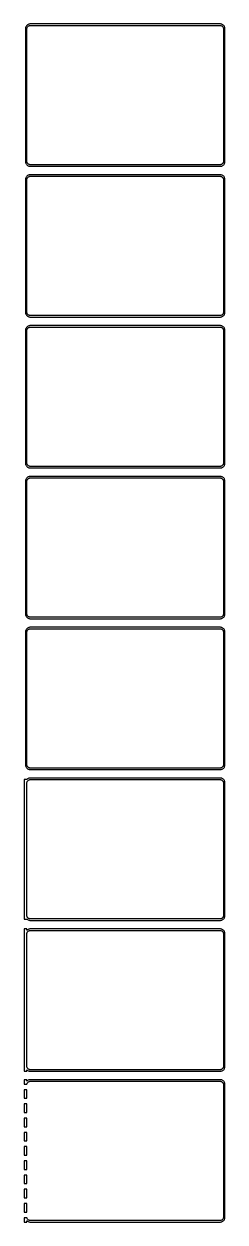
# Model space of a CAD drawing. Header units: metres. Extents: x -106 to 105, y 2310 to 4686.
# Drawn here: x -106 to 105, y 3423 to 4686 of the extents above; entities that cross this region are included whole.
import ezdxf

# ---------------------------------------------------------------- set-up
doc = ezdxf.new("R2010")
doc.units = ezdxf.units.M

msp = doc.modelspace()

# ---------------------------------------------------------------- linework, layer by layer
for p, q in [((-101.545, 4685.76), (-102.129, 4685.52)), ((-100.937, 4685.91), (-101.545, 4685.76)), ((-100.314, 4685.99), (-100.937, 4685.91)), ((100.314, 4685.99), (-100.314, 4685.99)), ((100.937, 4685.91), (100.314, 4685.99)), ((101.545, 4685.76), (100.937, 4685.91)), ((102.129, 4685.52), (101.545, 4685.76)), ((-104.961, 4681.63), (-105, 4681)), ((-105, 4681), (-105, 4541)), ((-104.843, 4682.24), (-104.961, 4681.63)), ((-104.649, 4682.84), (-104.843, 4682.24)), ((-104.382, 4683.41), (-104.649, 4682.84)), ((-104.045, 4683.94), (-104.382, 4683.41)), ((-103.645, 4684.42), (-104.045, 4683.94)), ((-103.187, 4684.85), (-103.645, 4684.42)), ((-103.5, 4680.5), (-103.468, 4681)), ((-103.5, 4541.5), (-103.5, 4680.5)), ((-103.468, 4681), (-103.374, 4681.49)), ((-103.374, 4681.49), (-103.219, 4681.97)), ((-103.219, 4681.97), (-103.005, 4682.43)), ((-102.679, 4685.22), (-103.187, 4684.85)), ((-103.005, 4682.43), (-102.736, 4682.85)), ((-102.736, 4682.85), (-102.416, 4683.24)), ((-102.129, 4685.52), (-102.679, 4685.22)), ((-102.416, 4683.24), (-102.05, 4683.58)), ((-102.05, 4683.58), (-101.643, 4683.88)), ((-101.643, 4683.88), (-101.203, 4684.12)), ((-101.203, 4684.12), (-100.736, 4684.3)), ((-100.736, 4684.3), (-100.25, 4684.43)), ((-100.25, 4684.43), (-99.7512, 4684.49)), ((-99.7512, 4684.49), (99.7512, 4684.49)), ((99.7512, 4684.49), (100.25, 4684.43)), ((100.25, 4684.43), (100.736, 4684.3)), ((100.736, 4684.3), (101.203, 4684.12)), ((101.203, 4684.12), (101.643, 4683.88)), ((101.643, 4683.88), (102.05, 4683.58)), ((102.05, 4683.58), (102.416, 4683.24)), ((102.679, 4685.22), (102.129, 4685.52)), ((102.416, 4683.24), (102.736, 4682.85)), ((103.187, 4684.85), (102.679, 4685.22)), ((102.736, 4682.85), (103.005, 4682.43)), ((103.005, 4682.43), (103.219, 4681.97)), ((103.645, 4684.42), (103.187, 4684.85)), ((103.219, 4681.97), (103.374, 4681.49)), ((103.374, 4681.49), (103.468, 4681)), ((103.468, 4681), (103.5, 4680.5)), ((103.5, 4680.5), (103.5, 4541.5)), ((104.045, 4683.94), (103.645, 4684.42)), ((104.382, 4683.41), (104.045, 4683.94)), ((104.649, 4682.84), (104.382, 4683.41)), ((104.843, 4682.24), (104.649, 4682.84)), ((104.961, 4681.63), (104.843, 4682.24)), ((105, 4681), (104.961, 4681.63)), ((105, 4541), (105, 4681)), ((-105, 4541), (-104.961, 4540.37)), ((-104.961, 4540.37), (-104.843, 4539.76)), ((-104.843, 4539.76), (-104.649, 4539.16)), ((-104.649, 4539.16), (-104.382, 4538.59)), ((-104.382, 4538.59), (-104.045, 4538.06)), ((-104.045, 4538.06), (-103.645, 4537.58)), ((-103.645, 4537.58), (-103.187, 4537.15)), ((-103.468, 4541), (-103.5, 4541.5)), ((-103.374, 4540.51), (-103.468, 4541)), ((-103.219, 4540.03), (-103.374, 4540.51)), ((-103.005, 4539.57), (-103.219, 4540.03)), ((-103.187, 4537.15), (-102.679, 4536.78)), ((-102.736, 4539.15), (-103.005, 4539.57)), ((-102.416, 4538.76), (-102.736, 4539.15)), ((-102.679, 4536.78), (-102.129, 4536.48)), ((-102.05, 4538.42), (-102.416, 4538.76)), ((-102.129, 4536.48), (-101.545, 4536.24)), ((-101.643, 4538.12), (-102.05, 4538.42)), ((-101.203, 4537.88), (-101.643, 4538.12)), ((-101.545, 4536.24), (-100.937, 4536.09)), ((-100.736, 4537.7), (-101.203, 4537.88)), ((-100.937, 4536.09), (-100.314, 4536.01)), ((-100.25, 4537.57), (-100.736, 4537.7)), ((-100.314, 4536.01), (100.314, 4536.01)), ((-99.7512, 4537.51), (-100.25, 4537.57)), ((99.7512, 4537.51), (-99.7512, 4537.51)), ((100.25, 4537.57), (99.7512, 4537.51)), ((100.736, 4537.7), (100.25, 4537.57)), ((100.314, 4536.01), (100.937, 4536.09)), ((101.203, 4537.88), (100.736, 4537.7)), ((100.937, 4536.09), (101.545, 4536.24)), ((101.643, 4538.12), (101.203, 4537.88)), ((101.545, 4536.24), (102.129, 4536.48)), ((102.05, 4538.42), (101.643, 4538.12)), ((102.416, 4538.76), (102.05, 4538.42)), ((102.129, 4536.48), (102.679, 4536.78)), ((102.736, 4539.15), (102.416, 4538.76)), ((102.679, 4536.78), (103.187, 4537.15)), ((103.005, 4539.57), (102.736, 4539.15)), ((103.219, 4540.03), (103.005, 4539.57)), ((103.187, 4537.15), (103.645, 4537.58)), ((103.374, 4540.51), (103.219, 4540.03)), ((103.468, 4541), (103.374, 4540.51)), ((103.5, 4541.5), (103.468, 4541)), ((103.645, 4537.58), (104.045, 4538.06)), ((104.045, 4538.06), (104.382, 4538.59)), ((104.382, 4538.59), (104.649, 4539.16)), ((104.649, 4539.16), (104.843, 4539.76)), ((104.843, 4539.76), (104.961, 4540.37)), ((104.961, 4540.37), (105, 4541)), ((-104.961, 4522.63), (-105, 4522)), ((-105, 4522), (-105, 4382)), ((-104.843, 4523.24), (-104.961, 4522.63)), ((-104.649, 4523.84), (-104.843, 4523.24)), ((-104.382, 4524.41), (-104.649, 4523.84)), ((-104.045, 4524.94), (-104.382, 4524.41)), ((-103.645, 4525.42), (-104.045, 4524.94)), ((-103.187, 4525.85), (-103.645, 4525.42)), ((-103.5, 4521.5), (-103.468, 4522)), ((-103.5, 4382.5), (-103.5, 4521.5)), ((-103.468, 4522), (-103.374, 4522.49)), ((-103.374, 4522.49), (-103.219, 4522.97)), ((-103.219, 4522.97), (-103.005, 4523.43)), ((-102.679, 4526.22), (-103.187, 4525.85)), ((-103.005, 4523.43), (-102.736, 4523.85)), ((-102.736, 4523.85), (-102.416, 4524.24)), ((-102.129, 4526.52), (-102.679, 4526.22)), ((-102.416, 4524.24), (-102.05, 4524.58)), ((-101.545, 4526.76), (-102.129, 4526.52)), ((-102.05, 4524.58), (-101.643, 4524.88)), ((-101.643, 4524.88), (-101.203, 4525.12)), ((-100.937, 4526.91), (-101.545, 4526.76)), ((-101.203, 4525.12), (-100.736, 4525.3)), ((-100.314, 4526.99), (-100.937, 4526.91)), ((-100.736, 4525.3), (-100.25, 4525.43)), ((100.314, 4526.99), (-100.314, 4526.99)), ((-100.25, 4525.43), (-99.7512, 4525.49)), ((-99.7512, 4525.49), (99.7512, 4525.49)), ((99.7512, 4525.49), (100.25, 4525.43)), ((100.25, 4525.43), (100.736, 4525.3)), ((100.937, 4526.91), (100.314, 4526.99)), ((100.736, 4525.3), (101.203, 4525.12)), ((101.545, 4526.76), (100.937, 4526.91)), ((101.203, 4525.12), (101.643, 4524.88)), ((102.129, 4526.52), (101.545, 4526.76)), ((101.643, 4524.88), (102.05, 4524.58)), ((102.05, 4524.58), (102.416, 4524.24)), ((102.679, 4526.22), (102.129, 4526.52)), ((102.416, 4524.24), (102.736, 4523.85)), ((103.187, 4525.85), (102.679, 4526.22)), ((102.736, 4523.85), (103.005, 4523.43)), ((103.005, 4523.43), (103.219, 4522.97)), ((103.645, 4525.42), (103.187, 4525.85)), ((103.219, 4522.97), (103.374, 4522.49)), ((103.374, 4522.49), (103.468, 4522)), ((103.468, 4522), (103.5, 4521.5)), ((103.5, 4521.5), (103.5, 4382.5)), ((104.045, 4524.94), (103.645, 4525.42)), ((104.382, 4524.41), (104.045, 4524.94)), ((104.649, 4523.84), (104.382, 4524.41)), ((104.843, 4523.24), (104.649, 4523.84)), ((104.961, 4522.63), (104.843, 4523.24)), ((105, 4522), (104.961, 4522.63)), ((105, 4382), (105, 4522)), ((-105, 4382), (-104.961, 4381.37)), ((-104.961, 4381.37), (-104.843, 4380.76)), ((-104.843, 4380.76), (-104.649, 4380.16)), ((-104.649, 4380.16), (-104.382, 4379.59)), ((-104.382, 4379.59), (-104.045, 4379.06)), ((-104.045, 4379.06), (-103.645, 4378.58)), ((-103.645, 4378.58), (-103.187, 4378.15)), ((-103.468, 4382), (-103.5, 4382.5)), ((-103.374, 4381.51), (-103.468, 4382)), ((-103.219, 4381.03), (-103.374, 4381.51)), ((-103.005, 4380.57), (-103.219, 4381.03)), ((-103.187, 4378.15), (-102.679, 4377.78)), ((-102.736, 4380.15), (-103.005, 4380.57)), ((-102.416, 4379.76), (-102.736, 4380.15)), ((-102.679, 4377.78), (-102.129, 4377.48)), ((-102.05, 4379.42), (-102.416, 4379.76)), ((-102.129, 4377.48), (-101.545, 4377.24)), ((-101.643, 4379.12), (-102.05, 4379.42)), ((-101.203, 4378.88), (-101.643, 4379.12)), ((-101.545, 4377.24), (-100.937, 4377.09)), ((-100.736, 4378.7), (-101.203, 4378.88)), ((-100.937, 4377.09), (-100.314, 4377.01)), ((-100.25, 4378.57), (-100.736, 4378.7)), ((-100.314, 4377.01), (100.314, 4377.01)), ((-99.7512, 4378.51), (-100.25, 4378.57)), ((99.7512, 4378.51), (-99.7512, 4378.51)), ((100.25, 4378.57), (99.7512, 4378.51)), ((100.736, 4378.7), (100.25, 4378.57)), ((100.314, 4377.01), (100.937, 4377.09)), ((101.203, 4378.88), (100.736, 4378.7)), ((100.937, 4377.09), (101.545, 4377.24)), ((101.643, 4379.12), (101.203, 4378.88)), ((101.545, 4377.24), (102.129, 4377.48)), ((102.05, 4379.42), (101.643, 4379.12)), ((102.416, 4379.76), (102.05, 4379.42)), ((102.129, 4377.48), (102.679, 4377.78)), ((102.736, 4380.15), (102.416, 4379.76)), ((102.679, 4377.78), (103.187, 4378.15)), ((103.005, 4380.57), (102.736, 4380.15)), ((103.219, 4381.03), (103.005, 4380.57)), ((103.187, 4378.15), (103.645, 4378.58)), ((103.374, 4381.51), (103.219, 4381.03)), ((103.468, 4382), (103.374, 4381.51)), ((103.5, 4382.5), (103.468, 4382)), ((103.645, 4378.58), (104.045, 4379.06)), ((104.045, 4379.06), (104.382, 4379.59)), ((104.382, 4379.59), (104.649, 4380.16)), ((104.649, 4380.16), (104.843, 4380.76)), ((104.843, 4380.76), (104.961, 4381.37)), ((104.961, 4381.37), (105, 4382)), ((-104.961, 4363.63), (-105, 4363)), ((-105, 4363), (-105, 4223)), ((-104.843, 4364.24), (-104.961, 4363.63)), ((-104.649, 4364.84), (-104.843, 4364.24)), ((-104.382, 4365.41), (-104.649, 4364.84)), ((-104.045, 4365.94), (-104.382, 4365.41)), ((-103.645, 4366.42), (-104.045, 4365.94)), ((-103.187, 4366.85), (-103.645, 4366.42)), ((-103.5, 4362.5), (-103.468, 4363)), ((-103.5, 4223.5), (-103.5, 4362.5)), ((-103.468, 4363), (-103.374, 4363.49)), ((-103.374, 4363.49), (-103.219, 4363.97)), ((-103.219, 4363.97), (-103.005, 4364.43)), ((-102.679, 4367.22), (-103.187, 4366.85)), ((-103.005, 4364.43), (-102.736, 4364.85)), ((-102.736, 4364.85), (-102.416, 4365.24)), ((-102.129, 4367.52), (-102.679, 4367.22)), ((-102.416, 4365.24), (-102.05, 4365.58)), ((-101.545, 4367.76), (-102.129, 4367.52)), ((-102.05, 4365.58), (-101.643, 4365.88)), ((-101.643, 4365.88), (-101.203, 4366.12)), ((-100.937, 4367.91), (-101.545, 4367.76)), ((-101.203, 4366.12), (-100.736, 4366.3)), ((-100.314, 4367.99), (-100.937, 4367.91)), ((-100.736, 4366.3), (-100.25, 4366.43)), ((100.314, 4367.99), (-100.314, 4367.99)), ((-100.25, 4366.43), (-99.7512, 4366.49)), ((-99.7512, 4366.49), (99.7512, 4366.49)), ((99.7512, 4366.49), (100.25, 4366.43)), ((100.25, 4366.43), (100.736, 4366.3)), ((100.937, 4367.91), (100.314, 4367.99)), ((100.736, 4366.3), (101.203, 4366.12)), ((101.545, 4367.76), (100.937, 4367.91)), ((101.203, 4366.12), (101.643, 4365.88)), ((102.129, 4367.52), (101.545, 4367.76)), ((101.643, 4365.88), (102.05, 4365.58)), ((102.05, 4365.58), (102.416, 4365.24)), ((102.679, 4367.22), (102.129, 4367.52)), ((102.416, 4365.24), (102.736, 4364.85)), ((103.187, 4366.85), (102.679, 4367.22)), ((102.736, 4364.85), (103.005, 4364.43)), ((103.005, 4364.43), (103.219, 4363.97)), ((103.645, 4366.42), (103.187, 4366.85)), ((103.219, 4363.97), (103.374, 4363.49)), ((103.374, 4363.49), (103.468, 4363)), ((103.468, 4363), (103.5, 4362.5)), ((103.5, 4362.5), (103.5, 4223.5)), ((104.045, 4365.94), (103.645, 4366.42)), ((104.382, 4365.41), (104.045, 4365.94)), ((104.649, 4364.84), (104.382, 4365.41)), ((104.843, 4364.24), (104.649, 4364.84)), ((104.961, 4363.63), (104.843, 4364.24)), ((105, 4363), (104.961, 4363.63)), ((105, 4223), (105, 4363)), ((-105, 4223), (-104.961, 4222.37)), ((-104.961, 4222.37), (-104.843, 4221.76)), ((-104.843, 4221.76), (-104.649, 4221.16)), ((-104.649, 4221.16), (-104.382, 4220.59)), ((-104.382, 4220.59), (-104.045, 4220.06)), ((-104.045, 4220.06), (-103.645, 4219.58)), ((-103.645, 4219.58), (-103.187, 4219.15)), ((-103.468, 4223), (-103.5, 4223.5)), ((-103.374, 4222.51), (-103.468, 4223)), ((-103.219, 4222.03), (-103.374, 4222.51)), ((-103.005, 4221.57), (-103.219, 4222.03)), ((-103.187, 4219.15), (-102.679, 4218.78)), ((-102.736, 4221.15), (-103.005, 4221.57)), ((-102.416, 4220.76), (-102.736, 4221.15)), ((-102.679, 4218.78), (-102.129, 4218.48)), ((-102.05, 4220.42), (-102.416, 4220.76)), ((-102.129, 4218.48), (-101.545, 4218.24)), ((-101.643, 4220.12), (-102.05, 4220.42)), ((-101.203, 4219.88), (-101.643, 4220.12)), ((-100.736, 4219.7), (-101.203, 4219.88)), ((-100.25, 4219.57), (-100.736, 4219.7)), ((-99.7512, 4219.51), (-100.25, 4219.57)), ((99.7512, 4219.51), (-99.7512, 4219.51)), ((100.25, 4219.57), (99.7512, 4219.51)), ((100.736, 4219.7), (100.25, 4219.57)), ((101.203, 4219.88), (100.736, 4219.7)), ((101.643, 4220.12), (101.203, 4219.88)), ((101.545, 4218.24), (102.129, 4218.48)), ((102.05, 4220.42), (101.643, 4220.12)), ((102.416, 4220.76), (102.05, 4220.42)), ((102.129, 4218.48), (102.679, 4218.78)), ((102.736, 4221.15), (102.416, 4220.76)), ((102.679, 4218.78), (103.187, 4219.15)), ((103.005, 4221.57), (102.736, 4221.15)), ((103.219, 4222.03), (103.005, 4221.57)), ((103.187, 4219.15), (103.645, 4219.58)), ((103.374, 4222.51), (103.219, 4222.03)), ((103.468, 4223), (103.374, 4222.51)), ((103.5, 4223.5), (103.468, 4223)), ((103.645, 4219.58), (104.045, 4220.06)), ((104.045, 4220.06), (104.382, 4220.59)), ((104.382, 4220.59), (104.649, 4221.16)), ((104.649, 4221.16), (104.843, 4221.76)), ((104.843, 4221.76), (104.961, 4222.37)), ((104.961, 4222.37), (105, 4223)), ((-104.649, 4205.84), (-104.843, 4205.24)), ((-104.382, 4206.41), (-104.649, 4205.84)), ((-104.045, 4206.94), (-104.382, 4206.41)), ((-103.645, 4207.42), (-104.045, 4206.94)), ((-103.187, 4207.85), (-103.645, 4207.42)), ((-102.679, 4208.22), (-103.187, 4207.85)), ((-103.005, 4205.43), (-102.736, 4205.85)), ((-102.736, 4205.85), (-102.416, 4206.24)), ((-102.129, 4208.52), (-102.679, 4208.22)), ((-102.416, 4206.24), (-102.05, 4206.58)), ((-101.545, 4208.76), (-102.129, 4208.52)), ((-102.05, 4206.58), (-101.643, 4206.88)), ((-101.643, 4206.88), (-101.203, 4207.12)), ((-101.545, 4218.24), (-100.937, 4218.09)), ((-100.937, 4208.91), (-101.545, 4208.76)), ((-101.203, 4207.12), (-100.736, 4207.3)), ((-100.937, 4218.09), (-100.314, 4218.01)), ((-100.314, 4208.99), (-100.937, 4208.91)), ((-100.736, 4207.3), (-100.25, 4207.43)), ((-100.314, 4218.01), (100.314, 4218.01)), ((100.314, 4208.99), (-100.314, 4208.99)), ((-100.25, 4207.43), (-99.7512, 4207.49)), ((-99.7512, 4207.49), (99.7512, 4207.49)), ((99.7512, 4207.49), (100.25, 4207.43)), ((100.25, 4207.43), (100.736, 4207.3)), ((100.314, 4218.01), (100.937, 4218.09)), ((100.937, 4208.91), (100.314, 4208.99)), ((100.736, 4207.3), (101.203, 4207.12)), ((100.937, 4218.09), (101.545, 4218.24)), ((101.545, 4208.76), (100.937, 4208.91)), ((101.203, 4207.12), (101.643, 4206.88)), ((102.129, 4208.52), (101.545, 4208.76)), ((101.643, 4206.88), (102.05, 4206.58)), ((102.05, 4206.58), (102.416, 4206.24)), ((102.679, 4208.22), (102.129, 4208.52)), ((102.416, 4206.24), (102.736, 4205.85)), ((103.187, 4207.85), (102.679, 4208.22)), ((102.736, 4205.85), (103.005, 4205.43)), ((103.645, 4207.42), (103.187, 4207.85)), ((104.045, 4206.94), (103.645, 4207.42)), ((104.382, 4206.41), (104.045, 4206.94)), ((104.649, 4205.84), (104.382, 4206.41)), ((104.843, 4205.24), (104.649, 4205.84)), ((-104.961, 4204.63), (-105, 4204)), ((-105, 4204), (-105, 4064)), ((-104.843, 4205.24), (-104.961, 4204.63)), ((-103.5, 4203.5), (-103.468, 4204)), ((-103.5, 4064.5), (-103.5, 4203.5)), ((-103.468, 4204), (-103.374, 4204.49)), ((-103.374, 4204.49), (-103.219, 4204.97)), ((-103.219, 4204.97), (-103.005, 4205.43)), ((103.005, 4205.43), (103.219, 4204.97)), ((103.219, 4204.97), (103.374, 4204.49)), ((103.374, 4204.49), (103.468, 4204)), ((103.468, 4204), (103.5, 4203.5)), ((103.5, 4203.5), (103.5, 4064.5)), ((104.961, 4204.63), (104.843, 4205.24)), ((105, 4204), (104.961, 4204.63)), ((105, 4064), (105, 4204)), ((-105, 4064), (-104.961, 4063.37)), ((-104.961, 4063.37), (-104.843, 4062.76)), ((-104.843, 4062.76), (-104.649, 4062.16)), ((-104.649, 4062.16), (-104.382, 4061.59)), ((-104.382, 4061.59), (-104.045, 4061.06)), ((-104.045, 4061.06), (-103.645, 4060.58)), ((-103.645, 4060.58), (-103.187, 4060.15)), ((-103.468, 4064), (-103.5, 4064.5)), ((-103.374, 4063.51), (-103.468, 4064)), ((-103.219, 4063.03), (-103.374, 4063.51)), ((-103.005, 4062.57), (-103.219, 4063.03)), ((-103.187, 4060.15), (-102.679, 4059.78)), ((-102.736, 4062.15), (-103.005, 4062.57)), ((-102.416, 4061.76), (-102.736, 4062.15)), ((-102.679, 4059.78), (-102.129, 4059.48)), ((-102.05, 4061.42), (-102.416, 4061.76)), ((-102.129, 4059.48), (-101.545, 4059.24)), ((-101.643, 4061.12), (-102.05, 4061.42)), ((-101.203, 4060.88), (-101.643, 4061.12)), ((-101.545, 4059.24), (-100.937, 4059.09)), ((-100.736, 4060.7), (-101.203, 4060.88)), ((-100.937, 4059.09), (-100.314, 4059.01)), ((-100.25, 4060.57), (-100.736, 4060.7)), ((-100.314, 4059.01), (100.314, 4059.01)), ((-99.7512, 4060.51), (-100.25, 4060.57)), ((99.7512, 4060.51), (-99.7512, 4060.51)), ((100.25, 4060.57), (99.7512, 4060.51)), ((100.736, 4060.7), (100.25, 4060.57)), ((100.314, 4059.01), (100.937, 4059.09)), ((101.203, 4060.88), (100.736, 4060.7)), ((100.937, 4059.09), (101.545, 4059.24)), ((101.643, 4061.12), (101.203, 4060.88)), ((101.545, 4059.24), (102.129, 4059.48)), ((102.05, 4061.42), (101.643, 4061.12)), ((102.416, 4061.76), (102.05, 4061.42)), ((102.129, 4059.48), (102.679, 4059.78)), ((102.736, 4062.15), (102.416, 4061.76)), ((102.679, 4059.78), (103.187, 4060.15)), ((103.005, 4062.57), (102.736, 4062.15)), ((103.219, 4063.03), (103.005, 4062.57)), ((103.187, 4060.15), (103.645, 4060.58)), ((103.374, 4063.51), (103.219, 4063.03)), ((103.468, 4064), (103.374, 4063.51)), ((103.5, 4064.5), (103.468, 4064)), ((103.645, 4060.58), (104.045, 4061.06)), ((104.045, 4061.06), (104.382, 4061.59)), ((104.382, 4061.59), (104.649, 4062.16)), ((104.649, 4062.16), (104.843, 4062.76)), ((104.843, 4062.76), (104.961, 4063.37)), ((104.961, 4063.37), (105, 4064)), ((-104.961, 4045.63), (-105, 4045)), ((-105, 4045), (-105, 3905)), ((-104.843, 4046.24), (-104.961, 4045.63)), ((-104.649, 4046.84), (-104.843, 4046.24)), ((-104.382, 4047.41), (-104.649, 4046.84)), ((-104.045, 4047.94), (-104.382, 4047.41)), ((-103.645, 4048.42), (-104.045, 4047.94)), ((-103.187, 4048.85), (-103.645, 4048.42)), ((-103.5, 4044.5), (-103.468, 4045)), ((-103.5, 3905.5), (-103.5, 4044.5)), ((-103.468, 4045), (-103.374, 4045.49)), ((-103.374, 4045.49), (-103.219, 4045.97)), ((-103.219, 4045.97), (-103.005, 4046.43)), ((-102.679, 4049.22), (-103.187, 4048.85)), ((-103.005, 4046.43), (-102.736, 4046.85)), ((-102.736, 4046.85), (-102.416, 4047.24)), ((-102.129, 4049.52), (-102.679, 4049.22)), ((-102.416, 4047.24), (-102.05, 4047.58)), ((-101.545, 4049.76), (-102.129, 4049.52)), ((-102.05, 4047.58), (-101.643, 4047.88)), ((-101.643, 4047.88), (-101.203, 4048.12)), ((-100.937, 4049.91), (-101.545, 4049.76)), ((-101.203, 4048.12), (-100.736, 4048.3)), ((-100.314, 4049.99), (-100.937, 4049.91)), ((-100.736, 4048.3), (-100.25, 4048.43)), ((100.314, 4049.99), (-100.314, 4049.99)), ((-100.25, 4048.43), (-99.7512, 4048.49)), ((-99.7512, 4048.49), (99.7512, 4048.49)), ((99.7512, 4048.49), (100.25, 4048.43)), ((100.25, 4048.43), (100.736, 4048.3)), ((100.937, 4049.91), (100.314, 4049.99)), ((100.736, 4048.3), (101.203, 4048.12)), ((101.545, 4049.76), (100.937, 4049.91)), ((101.203, 4048.12), (101.643, 4047.88)), ((102.129, 4049.52), (101.545, 4049.76)), ((101.643, 4047.88), (102.05, 4047.58)), ((102.05, 4047.58), (102.416, 4047.24)), ((102.679, 4049.22), (102.129, 4049.52)), ((102.416, 4047.24), (102.736, 4046.85)), ((103.187, 4048.85), (102.679, 4049.22)), ((102.736, 4046.85), (103.005, 4046.43)), ((103.005, 4046.43), (103.219, 4045.97)), ((103.645, 4048.42), (103.187, 4048.85)), ((103.219, 4045.97), (103.374, 4045.49)), ((103.374, 4045.49), (103.468, 4045)), ((103.468, 4045), (103.5, 4044.5)), ((103.5, 4044.5), (103.5, 3905.5)), ((104.045, 4047.94), (103.645, 4048.42)), ((104.382, 4047.41), (104.045, 4047.94)), ((104.649, 4046.84), (104.382, 4047.41)), ((104.843, 4046.24), (104.649, 4046.84)), ((104.961, 4045.63), (104.843, 4046.24)), ((105, 4045), (104.961, 4045.63)), ((105, 3905), (105, 4045)), ((-105, 3905), (-104.961, 3904.37)), ((-104.961, 3904.37), (-104.843, 3903.76)), ((-104.843, 3903.76), (-104.649, 3903.16)), ((-104.649, 3903.16), (-104.382, 3902.59)), ((-103.468, 3905), (-103.5, 3905.5)), ((-103.374, 3904.51), (-103.468, 3905)), ((-103.219, 3904.03), (-103.374, 3904.51)), ((-103.005, 3903.57), (-103.219, 3904.03)), ((-102.736, 3903.15), (-103.005, 3903.57)), ((-102.416, 3902.76), (-102.736, 3903.15)), ((-102.05, 3902.42), (-102.416, 3902.76)), ((102.416, 3902.76), (102.05, 3902.42)), ((102.736, 3903.15), (102.416, 3902.76)), ((103.005, 3903.57), (102.736, 3903.15)), ((103.219, 3904.03), (103.005, 3903.57)), ((103.374, 3904.51), (103.219, 3904.03)), ((103.468, 3905), (103.374, 3904.51)), ((103.5, 3905.5), (103.468, 3905)), ((104.382, 3902.59), (104.649, 3903.16)), ((104.649, 3903.16), (104.843, 3903.76)), ((104.843, 3903.76), (104.961, 3904.37)), ((104.961, 3904.37), (105, 3905)), ((-104.382, 3902.59), (-104.045, 3902.06)), ((-104.045, 3902.06), (-103.645, 3901.58)), ((-103.645, 3901.58), (-103.187, 3901.15)), ((-103.187, 3901.15), (-102.679, 3900.78)), ((-102.679, 3890.22), (-103.187, 3889.85)), ((-102.679, 3900.78), (-102.129, 3900.48)), ((-102.129, 3890.52), (-102.679, 3890.22)), ((-102.129, 3900.48), (-101.545, 3900.24)), ((-101.545, 3890.76), (-102.129, 3890.52)), ((-101.643, 3902.12), (-102.05, 3902.42)), ((-101.203, 3901.88), (-101.643, 3902.12)), ((-101.545, 3900.24), (-100.937, 3900.09)), ((-100.937, 3890.91), (-101.545, 3890.76)), ((-100.736, 3901.7), (-101.203, 3901.88)), ((-100.937, 3900.09), (-100.314, 3900.01)), ((-100.314, 3890.99), (-100.937, 3890.91)), ((-100.25, 3901.57), (-100.736, 3901.7)), ((-100.314, 3900.01), (100.314, 3900.01)), ((100.314, 3890.99), (-100.314, 3890.99)), ((-99.7512, 3901.51), (-100.25, 3901.57)), ((99.7512, 3901.51), (-99.7512, 3901.51)), ((100.25, 3901.57), (99.7512, 3901.51)), ((100.736, 3901.7), (100.25, 3901.57)), ((100.314, 3900.01), (100.937, 3900.09)), ((100.937, 3890.91), (100.314, 3890.99)), ((101.203, 3901.88), (100.736, 3901.7)), ((100.937, 3900.09), (101.545, 3900.24)), ((101.545, 3890.76), (100.937, 3890.91)), ((101.643, 3902.12), (101.203, 3901.88)), ((101.545, 3900.24), (102.129, 3900.48)), ((102.129, 3890.52), (101.545, 3890.76)), ((102.05, 3902.42), (101.643, 3902.12)), ((102.129, 3900.48), (102.679, 3900.78)), ((102.679, 3890.22), (102.129, 3890.52)), ((102.679, 3900.78), (103.187, 3901.15)), ((103.187, 3889.85), (102.679, 3890.22)), ((103.187, 3901.15), (103.645, 3901.58)), ((103.645, 3901.58), (104.045, 3902.06)), ((104.045, 3902.06), (104.382, 3902.59)), ((-103.5, 3889.56), (-106.5, 3889.56)), ((-106.5, 3889.56), (-106.5, 3742.44)), ((-103.187, 3889.85), (-103.5, 3889.56)), ((-103.5, 3885.5), (-103.468, 3886)), ((-103.5, 3746.5), (-103.5, 3885.5)), ((-103.468, 3886), (-103.374, 3886.49)), ((-103.374, 3886.49), (-103.219, 3886.97)), ((-103.219, 3886.97), (-103.005, 3887.43)), ((-103.005, 3887.43), (-102.736, 3887.85)), ((-102.736, 3887.85), (-102.416, 3888.24)), ((-102.416, 3888.24), (-102.05, 3888.58)), ((-102.05, 3888.58), (-101.643, 3888.88)), ((-101.643, 3888.88), (-101.203, 3889.12)), ((-101.203, 3889.12), (-100.736, 3889.3)), ((-100.736, 3889.3), (-100.25, 3889.43)), ((-100.25, 3889.43), (-99.7512, 3889.49)), ((-99.7512, 3889.49), (99.7512, 3889.49)), ((99.7512, 3889.49), (100.25, 3889.43)), ((100.25, 3889.43), (100.736, 3889.3)), ((100.736, 3889.3), (101.203, 3889.12)), ((101.203, 3889.12), (101.643, 3888.88)), ((101.643, 3888.88), (102.05, 3888.58)), ((102.05, 3888.58), (102.416, 3888.24)), ((102.416, 3888.24), (102.736, 3887.85)), ((102.736, 3887.85), (103.005, 3887.43)), ((103.005, 3887.43), (103.219, 3886.97)), ((103.645, 3889.42), (103.187, 3889.85)), ((103.219, 3886.97), (103.374, 3886.49)), ((103.374, 3886.49), (103.468, 3886)), ((103.468, 3886), (103.5, 3885.5)), ((103.5, 3885.5), (103.5, 3746.5)), ((104.045, 3888.94), (103.645, 3889.42)), ((104.382, 3888.41), (104.045, 3888.94)), ((104.649, 3887.84), (104.382, 3888.41)), ((104.843, 3887.24), (104.649, 3887.84)), ((104.961, 3886.63), (104.843, 3887.24)), ((105, 3886), (104.961, 3886.63)), ((105, 3746), (105, 3886)), ((-106.5, 3742.44), (-103.5, 3742.44)), ((-103.468, 3746), (-103.5, 3746.5)), ((-103.5, 3742.44), (-103.187, 3742.15)), ((-103.374, 3745.51), (-103.468, 3746)), ((-103.219, 3745.03), (-103.374, 3745.51)), ((-103.005, 3744.57), (-103.219, 3745.03)), ((-103.187, 3742.15), (-102.679, 3741.78)), ((-102.736, 3744.15), (-103.005, 3744.57)), ((-102.416, 3743.76), (-102.736, 3744.15)), ((-102.679, 3741.78), (-102.129, 3741.48)), ((-102.05, 3743.42), (-102.416, 3743.76)), ((-102.129, 3741.48), (-101.545, 3741.24)), ((-101.643, 3743.12), (-102.05, 3743.42)), ((-101.203, 3742.88), (-101.643, 3743.12)), ((-101.545, 3741.24), (-100.937, 3741.09)), ((-100.736, 3742.7), (-101.203, 3742.88)), ((-100.937, 3741.09), (-100.314, 3741.01)), ((-100.25, 3742.57), (-100.736, 3742.7)), ((-100.314, 3741.01), (100.314, 3741.01)), ((-99.7512, 3742.51), (-100.25, 3742.57)), ((99.7512, 3742.51), (-99.7512, 3742.51)), ((100.25, 3742.57), (99.7512, 3742.51)), ((100.736, 3742.7), (100.25, 3742.57)), ((100.314, 3741.01), (100.937, 3741.09)), ((101.203, 3742.88), (100.736, 3742.7)), ((100.937, 3741.09), (101.545, 3741.24)), ((101.643, 3743.12), (101.203, 3742.88)), ((101.545, 3741.24), (102.129, 3741.48)), ((102.05, 3743.42), (101.643, 3743.12)), ((102.416, 3743.76), (102.05, 3743.42)), ((102.129, 3741.48), (102.679, 3741.78)), ((102.736, 3744.15), (102.416, 3743.76)), ((102.679, 3741.78), (103.187, 3742.15)), ((103.005, 3744.57), (102.736, 3744.15)), ((103.219, 3745.03), (103.005, 3744.57)), ((103.187, 3742.15), (103.645, 3742.58)), ((103.374, 3745.51), (103.219, 3745.03)), ((103.468, 3746), (103.374, 3745.51)), ((103.5, 3746.5), (103.468, 3746)), ((103.645, 3742.58), (104.045, 3743.06)), ((104.045, 3743.06), (104.382, 3743.59)), ((104.382, 3743.59), (104.649, 3744.16)), ((104.649, 3744.16), (104.843, 3744.76)), ((104.843, 3744.76), (104.961, 3745.37)), ((104.961, 3745.37), (105, 3746)), ((-103.5, 3731.97), (-106.5, 3731.97)), ((-106.5, 3731.97), (-106.5, 3582.03)), ((-103.5, 3730.56), (-103.5, 3731.97)), ((-103.187, 3730.85), (-103.5, 3730.56)), ((-103.5, 3726.5), (-103.468, 3727)), ((-103.5, 3587.5), (-103.5, 3726.5)), ((-103.468, 3727), (-103.374, 3727.49)), ((-103.374, 3727.49), (-103.219, 3727.97)), ((-103.219, 3727.97), (-103.005, 3728.43)), ((-102.679, 3731.22), (-103.187, 3730.85)), ((-103.005, 3728.43), (-102.736, 3728.85)), ((-102.736, 3728.85), (-102.416, 3729.24)), ((-102.129, 3731.52), (-102.679, 3731.22)), ((-102.416, 3729.24), (-102.05, 3729.58)), ((-101.545, 3731.76), (-102.129, 3731.52)), ((-102.05, 3729.58), (-101.643, 3729.88)), ((-101.643, 3729.88), (-101.203, 3730.12)), ((-100.937, 3731.91), (-101.545, 3731.76)), ((-101.203, 3730.12), (-100.736, 3730.3)), ((-100.314, 3731.99), (-100.937, 3731.91)), ((-100.736, 3730.3), (-100.25, 3730.43)), ((100.314, 3731.99), (-100.314, 3731.99)), ((-100.25, 3730.43), (-99.7512, 3730.49)), ((-99.7512, 3730.49), (99.7512, 3730.49)), ((99.7512, 3730.49), (100.25, 3730.43)), ((100.25, 3730.43), (100.736, 3730.3)), ((100.937, 3731.91), (100.314, 3731.99)), ((100.736, 3730.3), (101.203, 3730.12)), ((101.545, 3731.76), (100.937, 3731.91)), ((101.203, 3730.12), (101.643, 3729.88)), ((102.129, 3731.52), (101.545, 3731.76)), ((101.643, 3729.88), (102.05, 3729.58)), ((102.05, 3729.58), (102.416, 3729.24)), ((102.679, 3731.22), (102.129, 3731.52)), ((102.416, 3729.24), (102.736, 3728.85)), ((103.187, 3730.85), (102.679, 3731.22)), ((102.736, 3728.85), (103.005, 3728.43)), ((103.005, 3728.43), (103.219, 3727.97)), ((103.645, 3730.42), (103.187, 3730.85)), ((103.219, 3727.97), (103.374, 3727.49)), ((103.374, 3727.49), (103.468, 3727)), ((103.468, 3727), (103.5, 3726.5)), ((103.5, 3726.5), (103.5, 3587.5)), ((104.045, 3729.94), (103.645, 3730.42)), ((104.382, 3729.41), (104.045, 3729.94)), ((104.649, 3728.84), (104.382, 3729.41)), ((104.843, 3728.24), (104.649, 3728.84)), ((104.961, 3727.63), (104.843, 3728.24)), ((105, 3727), (104.961, 3727.63)), ((105, 3587), (105, 3727)), ((-103.468, 3587), (-103.5, 3587.5)), ((-103.374, 3586.51), (-103.468, 3587)), ((103.468, 3587), (103.374, 3586.51)), ((103.5, 3587.5), (103.468, 3587)), ((104.961, 3586.37), (105, 3587)), ((-106.5, 3582.03), (-103.5, 3582.03)), ((-103.5, 3582.03), (-103.5, 3583.44)), ((-103.5, 3583.44), (-103.187, 3583.15)), ((-103.219, 3586.03), (-103.374, 3586.51)), ((-103.005, 3585.57), (-103.219, 3586.03)), ((-103.187, 3583.15), (-102.679, 3582.78)), ((-102.736, 3585.15), (-103.005, 3585.57)), ((-102.416, 3584.76), (-102.736, 3585.15)), ((-102.679, 3582.78), (-102.129, 3582.48)), ((-102.05, 3584.42), (-102.416, 3584.76)), ((-102.129, 3582.48), (-101.545, 3582.24)), ((-101.643, 3584.12), (-102.05, 3584.42)), ((-101.203, 3583.88), (-101.643, 3584.12)), ((-101.545, 3582.24), (-100.937, 3582.09)), ((-100.736, 3583.7), (-101.203, 3583.88)), ((-100.937, 3582.09), (-100.314, 3582.01)), ((-100.25, 3583.57), (-100.736, 3583.7)), ((-100.314, 3582.01), (100.314, 3582.01)), ((-99.7512, 3583.51), (-100.25, 3583.57)), ((99.7512, 3583.51), (-99.7512, 3583.51)), ((100.25, 3583.57), (99.7512, 3583.51)), ((100.736, 3583.7), (100.25, 3583.57)), ((100.314, 3582.01), (100.937, 3582.09)), ((101.203, 3583.88), (100.736, 3583.7)), ((100.937, 3582.09), (101.545, 3582.24)), ((101.643, 3584.12), (101.203, 3583.88)), ((101.545, 3582.24), (102.129, 3582.48)), ((102.05, 3584.42), (101.643, 3584.12)), ((102.416, 3584.76), (102.05, 3584.42)), ((102.129, 3582.48), (102.679, 3582.78)), ((102.736, 3585.15), (102.416, 3584.76)), ((102.679, 3582.78), (103.187, 3583.15)), ((103.005, 3585.57), (102.736, 3585.15)), ((103.219, 3586.03), (103.005, 3585.57)), ((103.187, 3583.15), (103.645, 3583.58)), ((103.374, 3586.51), (103.219, 3586.03)), ((103.645, 3583.58), (104.045, 3584.06)), ((104.045, 3584.06), (104.382, 3584.59)), ((104.382, 3584.59), (104.649, 3585.16)), ((104.649, 3585.16), (104.843, 3585.76)), ((104.843, 3585.76), (104.961, 3586.37)), ((-103.5, 3572.99), (-106.5, 3572.99)), ((-106.5, 3572.99), (-106.5, 3568.49)), ((-106.5, 3568.49), (-103.374, 3568.49)), ((-103.5, 3562.51), (-106.5, 3562.51)), ((-106.5, 3562.51), (-106.5, 3553.49)), ((-103.5, 3571.56), (-103.5, 3572.99)), ((-103.187, 3571.85), (-103.5, 3571.56)), ((-103.5, 3553.49), (-103.5, 3562.51)), ((-103.374, 3568.49), (-103.219, 3568.97)), ((-103.374, 3568.49), (-103.374, 3568.49)), ((-103.219, 3568.97), (-103.005, 3569.43)), ((-102.679, 3572.22), (-103.187, 3571.85)), ((-103.005, 3569.43), (-102.736, 3569.85)), ((-102.736, 3569.85), (-102.416, 3570.24)), ((-102.129, 3572.52), (-102.679, 3572.22)), ((-102.416, 3570.24), (-102.05, 3570.58)), ((-101.545, 3572.76), (-102.129, 3572.52)), ((-102.05, 3570.58), (-101.643, 3570.88)), ((-101.643, 3570.88), (-101.203, 3571.12)), ((-100.937, 3572.91), (-101.545, 3572.76)), ((-101.203, 3571.12), (-100.736, 3571.3)), ((-100.314, 3572.99), (-100.937, 3572.91)), ((-100.736, 3571.3), (-100.25, 3571.43)), ((100.314, 3572.99), (-100.314, 3572.99)), ((-100.25, 3571.43), (-99.7512, 3571.49)), ((-99.7512, 3571.49), (99.7512, 3571.49)), ((99.7512, 3571.49), (100.25, 3571.43)), ((100.25, 3571.43), (100.736, 3571.3)), ((100.937, 3572.91), (100.314, 3572.99)), ((100.736, 3571.3), (101.203, 3571.12)), ((101.545, 3572.76), (100.937, 3572.91)), ((101.203, 3571.12), (101.643, 3570.88)), ((102.129, 3572.52), (101.545, 3572.76)), ((101.643, 3570.88), (102.05, 3570.58)), ((102.05, 3570.58), (102.416, 3570.24)), ((102.679, 3572.22), (102.129, 3572.52)), ((102.416, 3570.24), (102.736, 3569.85)), ((103.187, 3571.85), (102.679, 3572.22)), ((102.736, 3569.85), (103.005, 3569.43)), ((103.005, 3569.43), (103.219, 3568.97)), ((103.645, 3571.42), (103.187, 3571.85)), ((103.219, 3568.97), (103.374, 3568.49)), ((103.374, 3568.49), (103.468, 3568)), ((103.468, 3568), (103.5, 3567.5)), ((103.5, 3567.5), (103.5, 3428.5)), ((104.045, 3570.94), (103.645, 3571.42)), ((104.382, 3570.41), (104.045, 3570.94)), ((104.649, 3569.84), (104.382, 3570.41)), ((104.843, 3569.24), (104.649, 3569.84)), ((104.961, 3568.63), (104.843, 3569.24)), ((105, 3568), (104.961, 3568.63)), ((105, 3428), (105, 3568)), ((-106.5, 3553.49), (-103.5, 3553.49)), ((-103.5, 3547.51), (-106.5, 3547.51)), ((-106.5, 3547.51), (-106.5, 3538.49)), ((-106.5, 3538.49), (-103.5, 3538.49)), ((-103.5, 3538.49), (-103.5, 3547.51)), ((-103.5, 3532.51), (-106.5, 3532.51)), ((-106.5, 3532.51), (-106.5, 3523.49)), ((-103.5, 3523.49), (-103.5, 3532.51)), ((-106.5, 3523.49), (-103.5, 3523.49)), ((-103.5, 3517.51), (-106.5, 3517.51)), ((-106.5, 3517.51), (-106.5, 3508.49)), ((-103.5, 3508.49), (-103.5, 3517.51)), ((-106.5, 3508.49), (-103.5, 3508.49)), ((-103.5, 3502.51), (-106.5, 3502.51)), ((-106.5, 3502.51), (-106.5, 3493.49)), ((-103.5, 3493.49), (-103.5, 3502.51)), ((-106.5, 3493.49), (-103.5, 3493.49)), ((-103.5, 3487.51), (-106.5, 3487.51)), ((-106.5, 3487.51), (-106.5, 3478.49)), ((-103.5, 3478.49), (-103.5, 3487.51)), ((-106.5, 3478.49), (-103.5, 3478.49)), ((-103.5, 3472.51), (-106.5, 3472.51)), ((-106.5, 3472.51), (-106.5, 3463.49)), ((-106.5, 3463.49), (-103.5, 3463.49)), ((-103.5, 3463.49), (-103.5, 3472.51)), ((-103.5, 3457.51), (-106.5, 3457.51)), ((-106.5, 3457.51), (-106.5, 3448.49)), ((-106.5, 3448.49), (-103.5, 3448.49)), ((-103.5, 3448.49), (-103.5, 3457.51)), ((-103.5, 3442.51), (-106.5, 3442.51)), ((-106.5, 3442.51), (-106.5, 3433.49)), ((-103.5, 3433.49), (-103.5, 3442.51)), ((-106.5, 3433.49), (-103.5, 3433.49)), ((-103.374, 3427.51), (-106.5, 3427.51)), ((-106.5, 3427.51), (-106.5, 3423.01)), ((-106.5, 3423.01), (-103.5, 3423.01)), ((-103.5, 3424.44), (-103.187, 3424.15)), ((-103.5, 3423.01), (-103.5, 3424.44)), ((-103.219, 3427.03), (-103.374, 3427.51)), ((-103.374, 3427.51), (-103.374, 3427.51)), ((-103.005, 3426.57), (-103.219, 3427.03)), ((-103.187, 3424.15), (-102.679, 3423.78)), ((-102.736, 3426.15), (-103.005, 3426.57)), ((-102.416, 3425.76), (-102.736, 3426.15)), ((-102.679, 3423.78), (-102.129, 3423.48)), ((-102.05, 3425.42), (-102.416, 3425.76)), ((-102.129, 3423.48), (-101.545, 3423.24)), ((-101.643, 3425.12), (-102.05, 3425.42)), ((-101.203, 3424.88), (-101.643, 3425.12)), ((-101.545, 3423.24), (-100.937, 3423.09)), ((-100.736, 3424.7), (-101.203, 3424.88)), ((-100.937, 3423.09), (-100.314, 3423.01)), ((-100.25, 3424.57), (-100.736, 3424.7)), ((-100.314, 3423.01), (100.314, 3423.01)), ((-99.7512, 3424.51), (-100.25, 3424.57)), ((99.7512, 3424.51), (-99.7512, 3424.51)), ((100.25, 3424.57), (99.7512, 3424.51)), ((100.736, 3424.7), (100.25, 3424.57)), ((100.314, 3423.01), (100.937, 3423.09)), ((101.203, 3424.88), (100.736, 3424.7)), ((100.937, 3423.09), (101.545, 3423.24)), ((101.643, 3425.12), (101.203, 3424.88)), ((101.545, 3423.24), (102.129, 3423.48)), ((102.05, 3425.42), (101.643, 3425.12)), ((102.416, 3425.76), (102.05, 3425.42)), ((102.129, 3423.48), (102.679, 3423.78)), ((102.736, 3426.15), (102.416, 3425.76)), ((102.679, 3423.78), (103.187, 3424.15)), ((103.005, 3426.57), (102.736, 3426.15)), ((103.219, 3427.03), (103.005, 3426.57)), ((103.187, 3424.15), (103.645, 3424.58)), ((103.374, 3427.51), (103.219, 3427.03)), ((103.468, 3428), (103.374, 3427.51)), ((103.5, 3428.5), (103.468, 3428)), ((103.645, 3424.58), (104.045, 3425.06)), ((104.045, 3425.06), (104.382, 3425.59)), ((104.382, 3425.59), (104.649, 3426.16)), ((104.649, 3426.16), (104.843, 3426.76)), ((104.843, 3426.76), (104.961, 3427.37)), ((104.961, 3427.37), (105, 3428))]:
    msp.add_line(p, q)

doc.saveas('drawing.dxf')
